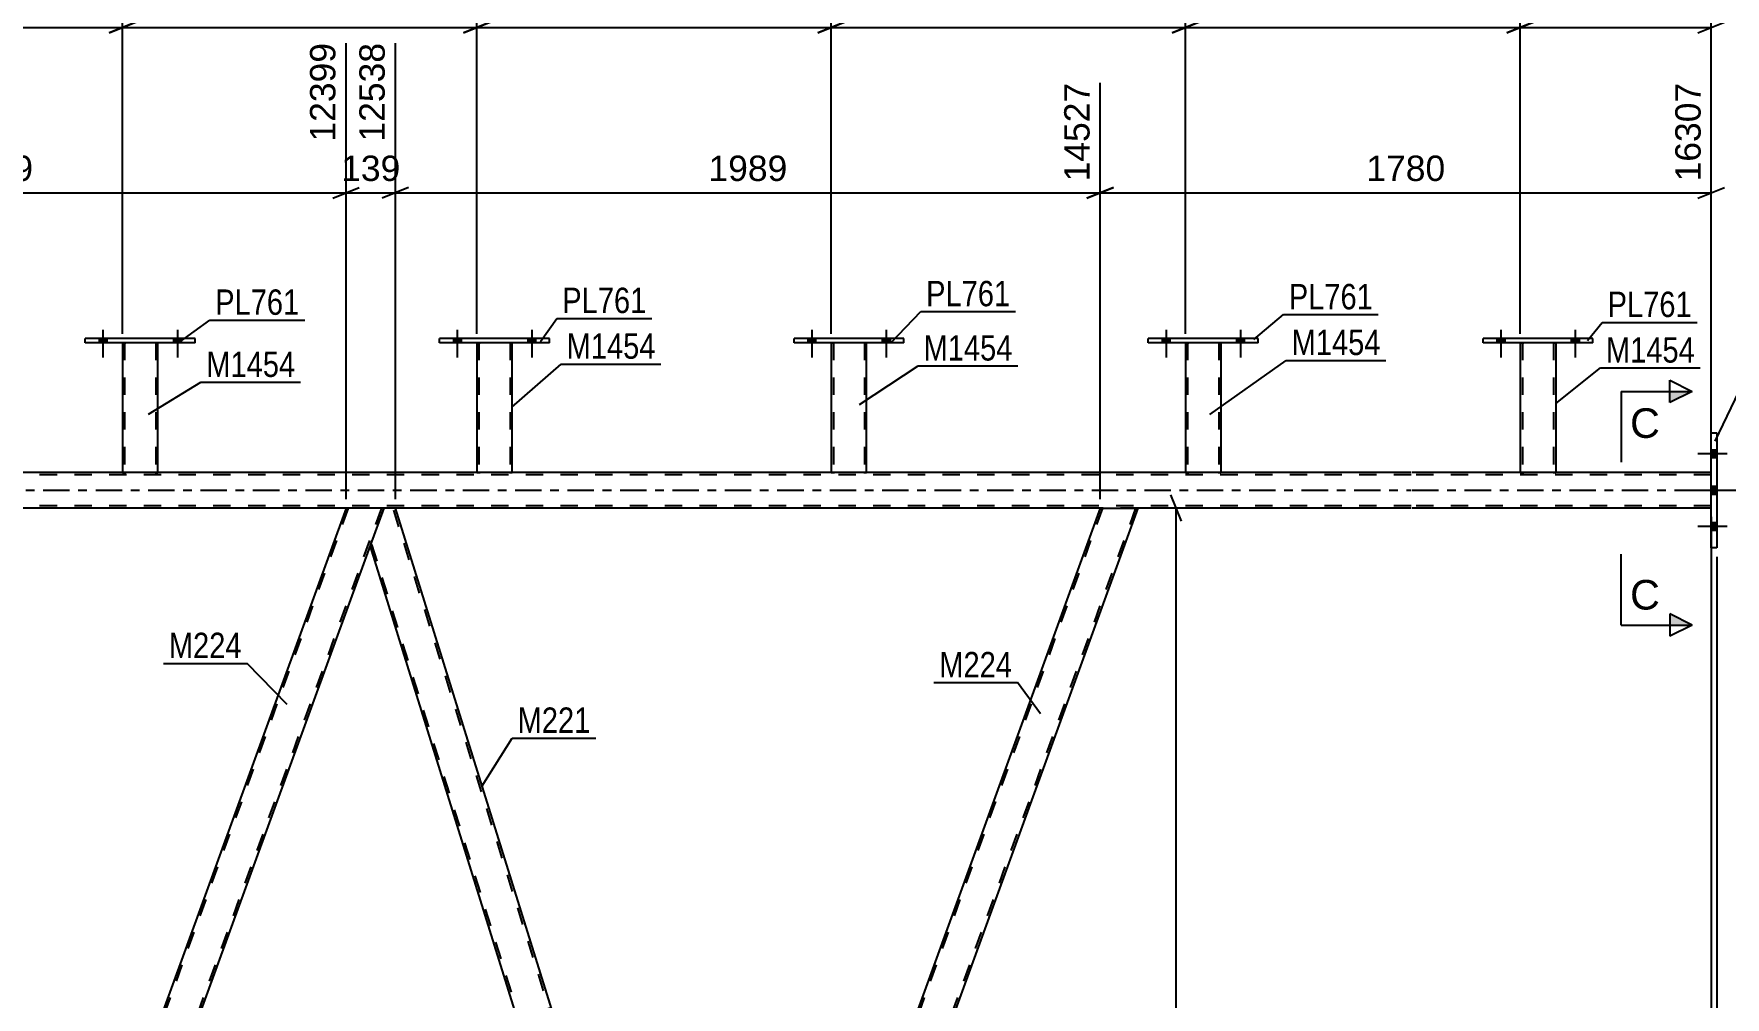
# Model space of a CAD drawing. Header units: millimetres. Extents: x 0 to 841, y 0 to 594.
# Drawn here: x 552.5 to 743.4, y 375.7 to 484.5 of the extents above; entities that cross this region are included whole.
import ezdxf

# ---------------------------------------------------------------- set-up
doc = ezdxf.new("R2010")
doc.units = ezdxf.units.MM
doc.linetypes.add('DXK_LINE_DOT2', pattern=[3.9198, 1.9599, -1.9599])
doc.linetypes.add('DXK_LINE_DOT3', pattern=[5.9187, 2.979, -0.9799, 0.9799, -0.9799])
doc.styles.add('Arial', font='ARIAL.TTF', dxfattribs={"height": 0.2})
doc.styles.add('Arial Narrow', font='ARIALN.TTF', dxfattribs={"height": 0.2})

# ---------------------------------------------------------------- blocks, each defined once
blk = doc.blocks.new('Part-318895945-3793 - 3712')
at = {"color": 2, "linetype": 'Continuous'}
for p, q in [((638.33, 449.56), (638.33, 450.04)), ((650.73, 450.04), (638.33, 450.04)), ((650.73, 449.56), (638.33, 449.56)), ((650.73, 449.56), (650.73, 450.04))]:
    blk.add_line(p, q, dxfattribs=at)
blk = doc.blocks.new('Part-318895945-3718 - 3712')
at = {"color": 7, "linetype": 'DXK_LINE_DOT2'}
for p, q in [((602.52, 449.57), (602.52, 449.57)), ((602.52, 449.57), (602.52, 449.56)), ((602.52, 449.57), (602.52, 449.56)), ((602.56, 449.57), (602.52, 449.57)), ((602.52, 449.57), (602.56, 449.57)), ((602.66, 449.57), (602.56, 449.57)), ((602.56, 449.57), (602.66, 449.57)), ((602.82, 449.57), (602.66, 449.57)), ((602.66, 449.57), (602.82, 449.57)), ((602.76, 449.57), (602.76, 449.57)), ((602.76, 449.57), (602.76, 434.92)), ((602.78, 449.57), (602.76, 449.57)), ((602.76, 449.57), (602.78, 449.57)), ((602.83, 449.57), (602.78, 449.57)), ((602.78, 449.57), (602.83, 449.57)), ((606.22, 449.57), (602.82, 449.57)), ((606.22, 449.57), (602.82, 449.57)), ((606.13, 449.57), (602.83, 449.57)), ((602.83, 449.57), (602.91, 449.57)), ((606.21, 449.57), (602.91, 449.57)), ((606.21, 449.57), (606.13, 449.57)), ((606.26, 449.57), (606.21, 449.57)), ((606.21, 449.57), (606.26, 449.57)), ((606.22, 449.57), (606.38, 449.57)), ((606.38, 449.57), (606.22, 449.57)), ((606.28, 449.57), (606.26, 449.57)), ((606.26, 449.57), (606.28, 449.57)), ((606.28, 449.57), (606.28, 449.57)), ((606.28, 449.57), (606.28, 434.92)), ((606.38, 449.57), (606.48, 449.57)), ((606.48, 449.57), (606.38, 449.57)), ((606.48, 449.57), (606.52, 449.57)), ((606.52, 449.57), (606.48, 449.57)), ((606.52, 449.57), (606.52, 449.57)), ((606.52, 449.57), (606.52, 449.56)), ((606.52, 449.56), (606.52, 449.57)), ((602.52, 434.92), (602.52, 434.92)), ((602.52, 434.92), (602.52, 434.92)), ((602.52, 434.92), (602.52, 434.92)), ((602.52, 434.92), (602.56, 434.92)), ((602.56, 434.92), (602.66, 434.92)), ((602.66, 434.92), (602.82, 434.92)), ((602.78, 434.92), (602.76, 434.92)), ((602.76, 434.92), (602.78, 434.92)), ((602.83, 434.92), (602.78, 434.92)), ((602.78, 434.92), (602.83, 434.92)), ((606.22, 434.92), (602.82, 434.92)), ((606.13, 434.92), (602.83, 434.92)), ((602.83, 434.92), (602.91, 434.92)), ((606.26, 434.92), (602.91, 434.92)), ((606.21, 434.92), (606.13, 434.92)), ((606.26, 434.92), (606.21, 434.92)), ((606.22, 434.92), (606.38, 434.92)), ((606.28, 434.92), (606.26, 434.92)), ((606.26, 434.92), (606.28, 434.92)), ((606.38, 434.92), (606.48, 434.92)), ((606.48, 434.92), (606.52, 434.92)), ((606.52, 434.92), (606.52, 434.92)), ((606.52, 434.92), (606.52, 434.92)), ((606.52, 434.92), (606.52, 434.92)), ((606.52, 434.92), (606.52, 434.92))]:
    blk.add_line(p, q, dxfattribs=at)
at = {"color": 2, "linetype": 'Continuous'}
for p, q in [((602.52, 449.56), (602.52, 434.92)), ((606.52, 434.92), (606.52, 449.56)), ((602.52, 434.92), (602.56, 434.92)), ((602.66, 434.92), (602.56, 434.92)), ((602.82, 434.92), (602.66, 434.92)), ((606.22, 434.92), (602.82, 434.92)), ((606.38, 434.92), (606.22, 434.92)), ((606.48, 434.92), (606.38, 434.92)), ((606.48, 434.92), (606.52, 434.92))]:
    blk.add_line(p, q, dxfattribs=at)
blk = doc.blocks.new('Part-318895945-3916 - 3712')
at = {"color": 7, "linetype": 'DXK_LINE_DOT2'}
for p, q in [((673.15, 430.92), (628.74, 308.92)), ((676.89, 430.92), (632.49, 308.92)), ((673.15, 430.92), (673.17, 430.92))]:
    blk.add_line(p, q, dxfattribs=at)
at = {"color": 2, "linetype": 'Continuous'}
for p, q in [((672.89, 430.92), (630.04, 313.17)), ((677.15, 430.92), (632.75, 308.92)), ((672.89, 430.92), (677.15, 430.92))]:
    blk.add_line(p, q, dxfattribs=at)
blk = doc.blocks.new('Part-318895945-3723 - 3712')
at = {"color": 2, "linetype": 'Continuous'}
for p, q in [((558.32, 449.56), (558.32, 450.04)), ((570.72, 450.04), (558.32, 450.04)), ((570.72, 449.56), (558.32, 449.56)), ((570.72, 449.56), (570.72, 450.04))]:
    blk.add_line(p, q, dxfattribs=at)
blk = doc.blocks.new('Part-318895945-3862 - 3712')
at = {"color": 2, "linetype": 'Continuous'}
for p, q in [((716.11, 449.57), (716.11, 450.05)), ((728.51, 450.05), (716.11, 450.05)), ((728.51, 449.57), (716.11, 449.57)), ((728.51, 449.57), (728.51, 450.05))]:
    blk.add_line(p, q, dxfattribs=at)
blk = doc.blocks.new('Part-318895945-3757 - 3712')
at = {"color": 7, "linetype": 'DXK_LINE_DOT2'}
for p, q in [((642.53, 449.57), (642.53, 449.57)), ((642.53, 449.57), (642.53, 449.56)), ((642.53, 449.57), (642.53, 449.56)), ((642.56, 449.57), (642.53, 449.57)), ((642.53, 449.57), (642.56, 449.57)), ((642.67, 449.57), (642.56, 449.57)), ((642.56, 449.57), (642.67, 449.57)), ((642.82, 449.57), (642.67, 449.57)), ((642.67, 449.57), (642.82, 449.57)), ((642.77, 449.57), (642.77, 449.57)), ((642.77, 449.57), (642.77, 434.92)), ((642.78, 449.57), (642.77, 449.57)), ((642.77, 449.57), (642.78, 449.57)), ((642.84, 449.57), (642.78, 449.57)), ((642.78, 449.57), (642.84, 449.57)), ((646.23, 449.57), (642.82, 449.57)), ((646.23, 449.57), (642.82, 449.57)), ((646.14, 449.57), (642.84, 449.57)), ((642.84, 449.57), (642.91, 449.57)), ((646.22, 449.57), (642.91, 449.57)), ((646.22, 449.57), (646.14, 449.57)), ((646.27, 449.57), (646.22, 449.57)), ((646.22, 449.57), (646.27, 449.57)), ((646.23, 449.57), (646.39, 449.57)), ((646.39, 449.57), (646.23, 449.57)), ((646.29, 449.57), (646.27, 449.57)), ((646.27, 449.57), (646.29, 449.57)), ((646.29, 449.57), (646.29, 449.57)), ((646.29, 449.57), (646.29, 434.92)), ((646.39, 449.57), (646.49, 449.57)), ((646.49, 449.57), (646.39, 449.57)), ((646.49, 449.57), (646.53, 449.57)), ((646.53, 449.57), (646.49, 449.57)), ((646.53, 449.57), (646.53, 449.57)), ((646.53, 449.57), (646.53, 449.56)), ((646.53, 449.56), (646.53, 449.57)), ((642.53, 434.92), (642.53, 434.92)), ((642.53, 434.92), (642.53, 434.92)), ((642.53, 434.92), (642.53, 434.92)), ((642.53, 434.92), (642.56, 434.92)), ((642.56, 434.92), (642.67, 434.92)), ((642.67, 434.92), (642.82, 434.92)), ((642.78, 434.92), (642.77, 434.92)), ((642.77, 434.92), (642.78, 434.92)), ((642.84, 434.92), (642.78, 434.92)), ((642.78, 434.92), (642.82, 434.92)), ((646.23, 434.92), (642.82, 434.92)), ((642.82, 434.92), (642.84, 434.92)), ((646.14, 434.92), (642.84, 434.92)), ((642.84, 434.92), (642.91, 434.92)), ((646.22, 434.92), (642.91, 434.92)), ((646.22, 434.92), (646.14, 434.92)), ((646.27, 434.92), (646.22, 434.92)), ((646.22, 434.92), (646.27, 434.92)), ((646.23, 434.92), (646.39, 434.92)), ((646.29, 434.92), (646.27, 434.92)), ((646.27, 434.92), (646.29, 434.92)), ((646.39, 434.92), (646.49, 434.92)), ((646.49, 434.92), (646.53, 434.92)), ((646.52, 434.92), (646.53, 434.92)), ((646.53, 434.92), (646.53, 434.92)), ((646.53, 434.92), (646.53, 434.92)), ((646.53, 434.92), (646.53, 434.92))]:
    blk.add_line(p, q, dxfattribs=at)
at = {"color": 2, "linetype": 'Continuous'}
for p, q in [((642.53, 449.56), (642.53, 434.92)), ((646.53, 434.92), (646.53, 449.56)), ((642.53, 434.92), (642.56, 434.92)), ((642.67, 434.92), (642.56, 434.92)), ((642.82, 434.92), (642.67, 434.92)), ((646.23, 434.92), (642.82, 434.92)), ((646.39, 434.92), (646.23, 434.92)), ((646.49, 434.92), (646.39, 434.92)), ((646.49, 434.92), (646.52, 434.92))]:
    blk.add_line(p, q, dxfattribs=at)
blk = doc.blocks.new('Part-318895945-3762 - 3712')
at = {"color": 2, "linetype": 'Continuous'}
for p, q in [((598.32, 449.56), (598.32, 450.04)), ((610.72, 450.04), (598.32, 450.04)), ((610.72, 449.56), (598.32, 449.56)), ((610.72, 449.56), (610.72, 450.04))]:
    blk.add_line(p, q, dxfattribs=at)
blk = doc.blocks.new('Part-318895945-3827 - 3712')
at = {"color": 2, "linetype": 'Continuous'}
for p, q in [((720.31, 449.57), (720.31, 434.92)), ((724.31, 449.57), (724.31, 434.92)), ((720.35, 434.92), (720.31, 434.92)), ((720.45, 434.92), (720.35, 434.92)), ((720.61, 434.92), (720.45, 434.92)), ((724.02, 434.92), (720.61, 434.92)), ((724.17, 434.92), (724.02, 434.92)), ((724.28, 434.92), (724.17, 434.92)), ((724.31, 434.92), (724.28, 434.92))]:
    blk.add_line(p, q, dxfattribs=at)
at = {"color": 7, "linetype": 'DXK_LINE_DOT2'}
for p, q in [((720.31, 449.57), (720.31, 449.57)), ((720.31, 449.57), (720.31, 449.57)), ((720.31, 449.57), (720.31, 449.57)), ((720.35, 449.57), (720.31, 449.57)), ((720.31, 449.57), (720.35, 449.57)), ((720.45, 449.57), (720.35, 449.57)), ((720.35, 449.57), (720.45, 449.57)), ((720.61, 449.57), (720.45, 449.57)), ((720.45, 449.57), (720.61, 449.57)), ((720.55, 449.57), (720.55, 449.57)), ((720.55, 449.57), (720.55, 434.92)), ((720.57, 449.57), (720.55, 449.57)), ((720.55, 449.57), (720.57, 449.57)), ((720.62, 449.57), (720.57, 449.57)), ((720.57, 449.57), (720.62, 449.57)), ((724.02, 449.57), (720.61, 449.57)), ((724.02, 449.57), (720.61, 449.57)), ((723.93, 449.57), (720.62, 449.57)), ((720.62, 449.57), (720.7, 449.57)), ((724, 449.57), (720.7, 449.57)), ((724, 449.57), (723.93, 449.57)), ((724.06, 449.57), (724, 449.57)), ((724, 449.57), (724.06, 449.57)), ((724.02, 449.57), (724.17, 449.57)), ((724.17, 449.57), (724.02, 449.57)), ((724.07, 449.57), (724.06, 449.57)), ((724.06, 449.57), (724.07, 449.57)), ((724.07, 449.57), (724.07, 449.57)), ((724.07, 449.57), (724.07, 434.92)), ((724.17, 449.57), (724.28, 449.57)), ((724.28, 449.57), (724.17, 449.57)), ((724.28, 449.57), (724.31, 449.57)), ((724.31, 449.57), (724.28, 449.57)), ((724.31, 449.57), (724.31, 449.57)), ((724.31, 449.57), (724.31, 449.57)), ((724.31, 449.57), (724.31, 449.57)), ((720.31, 434.92), (720.35, 434.92)), ((720.35, 434.92), (720.45, 434.92)), ((720.45, 434.92), (720.61, 434.92)), ((720.57, 434.92), (720.55, 434.92)), ((720.55, 434.92), (720.57, 434.92)), ((720.62, 434.92), (720.57, 434.92)), ((720.57, 434.92), (720.61, 434.92)), ((724.02, 434.92), (720.61, 434.92)), ((720.61, 434.92), (720.62, 434.92)), ((723.93, 434.92), (720.62, 434.92)), ((720.62, 434.92), (720.7, 434.92)), ((724.06, 434.92), (720.7, 434.92)), ((724, 434.92), (723.93, 434.92)), ((724.06, 434.92), (724, 434.92)), ((724.02, 434.92), (724.17, 434.92)), ((724.07, 434.92), (724.06, 434.92)), ((724.06, 434.92), (724.07, 434.92)), ((724.17, 434.92), (724.28, 434.92)), ((724.28, 434.92), (724.31, 434.92))]:
    blk.add_line(p, q, dxfattribs=at)
blk = doc.blocks.new('Bolt-318895945-3866 - 3712')
at = {"linetype": 'Continuous'}
for points in [[(599.88, 449.56), (600.76, 449.56), (600.76, 450.04), (599.88, 450.04)], [(608.28, 449.56), (609.16, 449.56), (609.16, 450.04), (608.28, 450.04)]]:
    blk.add_hatch(color=1, dxfattribs=at).paths.add_polyline_path(points)
at = {"color": 1, "linetype": 'Continuous'}
for p, q in [((600.32, 451.04), (600.32, 447.92)), ((608.72, 451.04), (608.72, 447.92)), ((599.88, 450.04), (599.88, 449.56)), ((600.76, 450.04), (600.76, 449.56)), ((608.28, 450.04), (608.28, 449.56)), ((609.16, 450.04), (609.16, 449.56))]:
    blk.add_line(p, q, dxfattribs=at)
blk = doc.blocks.new('Bolt-318895945-3840 - 3712')
at = {"linetype": 'Continuous'}
for points in [[(742.51, 436.58), (742.51, 437.46), (741.87, 437.46), (741.87, 436.58)], [(742.51, 436.58), (742.51, 437.46), (741.87, 437.46), (741.87, 436.58)], [(742.51, 436.58), (742.51, 437.46), (741.87, 437.46), (741.87, 436.58)], [(742.51, 432.46), (742.51, 433.34), (741.87, 433.34), (741.87, 432.46)], [(742.51, 432.46), (742.51, 433.34), (741.87, 433.34), (741.87, 432.46)], [(742.51, 428.38), (742.51, 429.26), (741.87, 429.26), (741.87, 428.38)], [(742.51, 428.38), (742.51, 429.26), (741.87, 429.26), (741.87, 428.38)], [(742.51, 428.38), (742.51, 429.26), (741.87, 429.26), (741.87, 428.38)]]:
    blk.add_hatch(color=1, dxfattribs=at).paths.add_polyline_path(points)
at = {"color": 1, "linetype": 'Continuous'}
for p, q in [((742.51, 437.46), (741.87, 437.46)), ((742.51, 437.46), (741.87, 437.46)), ((742.51, 437.46), (741.87, 437.46)), ((743.67, 437.02), (740.35, 437.02)), ((743.67, 437.02), (740.35, 437.02)), ((743.67, 437.02), (740.35, 437.02)), ((742.51, 436.58), (741.87, 436.58)), ((742.51, 436.58), (741.87, 436.58)), ((742.51, 436.58), (741.87, 436.58)), ((743.67, 432.9), (740.35, 432.9)), ((743.67, 432.9), (740.35, 432.9)), ((742.51, 433.34), (741.87, 433.34)), ((742.51, 433.34), (741.87, 433.34)), ((742.51, 432.46), (741.87, 432.46)), ((742.51, 432.46), (741.87, 432.46)), ((743.67, 428.82), (740.35, 428.82)), ((743.67, 428.82), (740.35, 428.82)), ((743.67, 428.82), (740.35, 428.82)), ((742.51, 429.26), (741.87, 429.26)), ((742.51, 429.26), (741.87, 429.26)), ((742.51, 429.26), (741.87, 429.26)), ((742.51, 428.38), (741.87, 428.38)), ((742.51, 428.38), (741.87, 428.38)), ((742.51, 428.38), (741.87, 428.38))]:
    blk.add_line(p, q, dxfattribs=at)
blk = doc.blocks.new('Bolt-318895945-3842 - 3712')
at = {"linetype": 'Continuous'}
for points in [[(717.67, 449.57), (718.55, 449.57), (718.55, 450.05), (717.67, 450.05)], [(726.07, 449.57), (726.95, 449.57), (726.95, 450.05), (726.07, 450.05)]]:
    blk.add_hatch(color=1, dxfattribs=at).paths.add_polyline_path(points)
at = {"color": 1, "linetype": 'Continuous'}
for p, q in [((718.11, 451.05), (718.11, 447.93)), ((726.51, 451.05), (726.51, 447.93)), ((717.67, 450.05), (717.67, 449.57)), ((718.55, 450.05), (718.55, 449.57)), ((726.07, 450.05), (726.07, 449.57)), ((726.95, 450.05), (726.95, 449.57))]:
    blk.add_line(p, q, dxfattribs=at)
blk = doc.blocks.new('Bolt-318895945-3843 - 3712')
at = {"linetype": 'Continuous'}
for points in [[(639.89, 449.56), (640.77, 449.56), (640.77, 450.04), (639.89, 450.04)], [(648.29, 449.56), (649.17, 449.56), (649.17, 450.04), (648.29, 450.04)]]:
    blk.add_hatch(color=1, dxfattribs=at).paths.add_polyline_path(points)
at = {"color": 1, "linetype": 'Continuous'}
for p, q in [((640.33, 451.04), (640.33, 447.92)), ((648.73, 451.04), (648.73, 447.92)), ((639.89, 450.04), (639.89, 449.56)), ((640.77, 450.04), (640.77, 449.56)), ((648.29, 450.04), (648.29, 449.56)), ((649.17, 450.04), (649.17, 449.56))]:
    blk.add_line(p, q, dxfattribs=at)
blk = doc.blocks.new('Part-318895945-3857 - 3712')
at = {"color": 2, "linetype": 'Continuous'}
for p, q in [((682.52, 449.57), (682.52, 434.92)), ((686.52, 449.57), (686.52, 434.92)), ((682.56, 434.92), (682.52, 434.92)), ((682.66, 434.92), (682.56, 434.92)), ((682.82, 434.92), (682.66, 434.92)), ((686.22, 434.92), (682.82, 434.92)), ((686.38, 434.92), (686.22, 434.92)), ((686.48, 434.92), (686.38, 434.92)), ((686.52, 434.92), (686.48, 434.92))]:
    blk.add_line(p, q, dxfattribs=at)
at = {"color": 7, "linetype": 'DXK_LINE_DOT2'}
for p, q in [((682.52, 449.57), (682.52, 449.57)), ((682.52, 449.57), (682.52, 449.57)), ((682.52, 449.57), (682.52, 449.57)), ((682.56, 449.57), (682.52, 449.57)), ((682.52, 449.57), (682.56, 449.57)), ((682.66, 449.57), (682.56, 449.57)), ((682.56, 449.57), (682.66, 449.57)), ((682.82, 449.57), (682.66, 449.57)), ((682.66, 449.57), (682.82, 449.57)), ((682.76, 449.57), (682.76, 449.57)), ((682.76, 449.57), (682.76, 434.92)), ((682.78, 449.57), (682.76, 449.57)), ((682.76, 449.57), (682.78, 449.57)), ((682.83, 449.57), (682.78, 449.57)), ((682.78, 449.57), (682.83, 449.57)), ((686.22, 449.57), (682.82, 449.57)), ((686.22, 449.57), (682.82, 449.57)), ((686.13, 449.57), (682.83, 449.57)), ((682.83, 449.57), (682.91, 449.57)), ((686.21, 449.57), (682.91, 449.57)), ((686.21, 449.57), (686.13, 449.57)), ((686.26, 449.57), (686.21, 449.57)), ((686.21, 449.57), (686.26, 449.57)), ((686.22, 449.57), (686.38, 449.57)), ((686.38, 449.57), (686.22, 449.57)), ((686.28, 449.57), (686.26, 449.57)), ((686.26, 449.57), (686.28, 449.57)), ((686.28, 449.57), (686.28, 449.57)), ((686.28, 449.57), (686.28, 434.92)), ((686.38, 449.57), (686.48, 449.57)), ((686.48, 449.57), (686.38, 449.57)), ((686.48, 449.57), (686.52, 449.57)), ((686.52, 449.57), (686.48, 449.57)), ((686.52, 449.57), (686.52, 449.57)), ((686.52, 449.57), (686.52, 449.57)), ((686.52, 449.57), (686.52, 449.57)), ((682.52, 434.92), (682.56, 434.92)), ((682.56, 434.92), (682.66, 434.92)), ((682.66, 434.92), (682.82, 434.92)), ((682.78, 434.92), (682.76, 434.92)), ((682.76, 434.92), (682.78, 434.92)), ((682.83, 434.92), (682.78, 434.92)), ((682.78, 434.92), (682.82, 434.92)), ((686.22, 434.92), (682.82, 434.92)), ((682.82, 434.92), (682.83, 434.92)), ((686.13, 434.92), (682.83, 434.92)), ((682.83, 434.92), (682.91, 434.92)), ((686.26, 434.92), (682.91, 434.92)), ((686.21, 434.92), (686.13, 434.92)), ((686.26, 434.92), (686.21, 434.92)), ((686.22, 434.92), (686.38, 434.92)), ((686.28, 434.92), (686.26, 434.92)), ((686.26, 434.92), (686.28, 434.92)), ((686.38, 434.92), (686.48, 434.92)), ((686.48, 434.92), (686.52, 434.92))]:
    blk.add_line(p, q, dxfattribs=at)
blk = doc.blocks.new('Bolt-318895945-3863 - 3712')
at = {"linetype": 'Continuous'}
for points in [[(639.89, 449.56), (640.77, 449.56), (640.77, 450.04), (639.89, 450.04)], [(648.29, 449.56), (649.17, 449.56), (649.17, 450.04), (648.29, 450.04)]]:
    blk.add_hatch(color=1, dxfattribs=at).paths.add_polyline_path(points)
at = {"color": 1, "linetype": 'Continuous'}
for p, q in [((640.33, 451.04), (640.33, 447.92)), ((648.73, 451.04), (648.73, 447.92)), ((639.89, 450.04), (639.89, 449.56)), ((640.77, 450.04), (640.77, 449.56)), ((648.29, 450.04), (648.29, 449.56)), ((649.17, 450.04), (649.17, 449.56))]:
    blk.add_line(p, q, dxfattribs=at)
blk = doc.blocks.new('Bolt-318895945-3867 - 3712')
at = {"linetype": 'Continuous'}
for points in [[(559.88, 449.56), (560.76, 449.56), (560.76, 450.04), (559.88, 450.04)], [(568.28, 449.56), (569.16, 449.56), (569.16, 450.04), (568.28, 450.04)]]:
    blk.add_hatch(color=1, dxfattribs=at).paths.add_polyline_path(points)
at = {"color": 1, "linetype": 'Continuous'}
for p, q in [((560.32, 451.04), (560.32, 447.92)), ((568.72, 451.04), (568.72, 447.92)), ((559.88, 450.04), (559.88, 449.56)), ((560.76, 450.04), (560.76, 449.56)), ((568.28, 450.04), (568.28, 449.56)), ((569.16, 450.04), (569.16, 449.56))]:
    blk.add_line(p, q, dxfattribs=at)
blk = doc.blocks.new('Bolt-318895945-3868 - 3712')
at = {"linetype": 'Continuous'}
for points in [[(559.88, 449.56), (560.76, 449.56), (560.76, 450.04), (559.88, 450.04)], [(568.28, 449.56), (569.16, 449.56), (569.16, 450.04), (568.28, 450.04)]]:
    blk.add_hatch(color=1, dxfattribs=at).paths.add_polyline_path(points)
at = {"color": 1, "linetype": 'Continuous'}
for p, q in [((560.32, 451.04), (560.32, 447.92)), ((568.72, 451.04), (568.72, 447.92)), ((559.88, 450.04), (559.88, 449.56)), ((560.76, 450.04), (560.76, 449.56)), ((568.28, 450.04), (568.28, 449.56)), ((569.16, 450.04), (569.16, 449.56))]:
    blk.add_line(p, q, dxfattribs=at)
blk = doc.blocks.new('Part-318895945-3885 - 3712')
at = {"color": 2, "linetype": 'Continuous'}
for p, q in [((678.32, 449.57), (678.32, 450.05)), ((690.72, 450.05), (678.32, 450.05)), ((690.72, 449.57), (678.32, 449.57)), ((690.72, 449.57), (690.72, 450.05))]:
    blk.add_line(p, q, dxfattribs=at)
blk = doc.blocks.new('Bolt-318895945-3886 - 3712')
at = {"linetype": 'Continuous'}
for points in [[(599.88, 449.56), (600.76, 449.56), (600.76, 450.04), (599.88, 450.04)], [(608.28, 449.56), (609.16, 449.56), (609.16, 450.04), (608.28, 450.04)]]:
    blk.add_hatch(color=1, dxfattribs=at).paths.add_polyline_path(points)
at = {"color": 1, "linetype": 'Continuous'}
for p, q in [((600.32, 451.04), (600.32, 447.92)), ((608.72, 451.04), (608.72, 447.92)), ((599.88, 450.04), (599.88, 449.56)), ((600.76, 450.04), (600.76, 449.56)), ((608.28, 450.04), (608.28, 449.56)), ((609.16, 450.04), (609.16, 449.56))]:
    blk.add_line(p, q, dxfattribs=at)
blk = doc.blocks.new('Part-318895945-3891 - 3712')
at = {"color": 7, "linetype": 'DXK_LINE_DOT2'}
for p, q in [((708.01, 434.68), (109.68, 434.68)), ((566.52, 434.92), (562.52, 434.92)), ((606.52, 434.92), (602.52, 434.92)), ((646.53, 434.92), (642.53, 434.92)), ((686.52, 434.92), (682.52, 434.92)), ((741.87, 434.68), (708.11, 434.68)), ((724.31, 434.92), (720.31, 434.92)), ((741.87, 430.92), (741.87, 434.92)), ((708.01, 431.16), (109.68, 431.16)), ((593.33, 430.92), (587.76, 430.92)), ((677.15, 430.92), (672.89, 430.92)), ((741.87, 431.16), (708.11, 431.16))]:
    blk.add_line(p, q, dxfattribs=at)
at = {"color": 2, "linetype": 'Continuous'}
for p, q in [((562.52, 434.92), (526.53, 434.92)), ((602.52, 434.92), (566.52, 434.92)), ((642.53, 434.92), (606.52, 434.92)), ((682.52, 434.92), (646.53, 434.92)), ((708.01, 434.92), (686.52, 434.92)), ((720.31, 434.92), (708.11, 434.92)), ((741.87, 434.92), (724.31, 434.92)), ((587.76, 430.92), (508.2, 430.92)), ((672.89, 430.92), (593.33, 430.92)), ((708.01, 430.92), (677.15, 430.92)), ((741.87, 430.92), (708.11, 430.92))]:
    blk.add_line(p, q, dxfattribs=at)
at = {"color": 7, "linetype": 'DXK_LINE_DOT3'}
for p, q in [((109.68, 432.92), (708.01, 432.92)), ((708.11, 432.92), (751.87, 432.92))]:
    blk.add_line(p, q, dxfattribs=at)
blk = doc.blocks.new('Bolt-318895945-3901 - 3712')
at = {"linetype": 'Continuous'}
for points in [[(679.88, 449.57), (680.76, 449.57), (680.76, 450.05), (679.88, 450.05)], [(688.28, 449.57), (689.16, 449.57), (689.16, 450.05), (688.28, 450.05)]]:
    blk.add_hatch(color=1, dxfattribs=at).paths.add_polyline_path(points)
at = {"color": 1, "linetype": 'Continuous'}
for p, q in [((680.32, 451.05), (680.32, 447.93)), ((688.72, 451.05), (688.72, 447.93)), ((679.88, 450.05), (679.88, 449.57)), ((680.76, 450.05), (680.76, 449.57)), ((688.28, 450.05), (688.28, 449.57)), ((689.16, 450.05), (689.16, 449.57))]:
    blk.add_line(p, q, dxfattribs=at)
blk = doc.blocks.new('Part-318895945-3988 - 3712')
at = {"color": 2, "linetype": 'Continuous'}
for p, q in [((592.02, 430.92), (590.47, 426.67)), ((593.33, 430.92), (592.02, 430.92)), ((630.04, 313.17), (593.33, 430.92)), ((627.17, 308.92), (590.47, 426.67))]:
    blk.add_line(p, q, dxfattribs=at)
at = {"color": 7, "linetype": 'DXK_LINE_DOT2'}
for p, q in [((629.9, 312.8), (593.08, 430.92)), ((627.42, 308.92), (590.6, 427.05))]:
    blk.add_line(p, q, dxfattribs=at)
blk = doc.blocks.new('Part-318895945-3996 - 3712')
at = {"color": 7, "linetype": 'DXK_LINE_DOT2'}
for p, q in [((588.01, 430.92), (543.61, 308.92)), ((591.76, 430.92), (547.36, 308.92)), ((588.01, 430.92), (588.03, 430.92)), ((592.02, 430.92), (590.47, 426.67))]:
    blk.add_line(p, q, dxfattribs=at)
at = {"color": 2, "linetype": 'Continuous'}
for p, q in [((587.76, 430.92), (545.39, 314.53)), ((592.02, 430.92), (587.76, 430.92)), ((590.47, 426.67), (549.65, 314.53))]:
    blk.add_line(p, q, dxfattribs=at)
blk = doc.blocks.new('Part-318895945-4032 - 3712')
at = {"color": 2, "linetype": 'Continuous'}
for p, q in [((741.87, 426.42), (741.87, 439.42)), ((741.87, 439.42), (742.51, 439.42)), ((742.51, 439.42), (742.51, 426.42)), ((742.51, 426.42), (741.87, 426.42))]:
    blk.add_line(p, q, dxfattribs=at)
blk = doc.blocks.new('Part-318895945-4062 - 3712')
at = {"color": 7, "linetype": 'DXK_LINE_DOT2'}
for p, q in [((562.52, 449.57), (562.52, 449.57)), ((562.52, 449.57), (562.52, 449.56)), ((562.52, 449.57), (562.52, 449.56)), ((562.56, 449.57), (562.52, 449.57)), ((562.52, 449.57), (562.56, 449.57)), ((562.66, 449.57), (562.56, 449.57)), ((562.56, 449.57), (562.66, 449.57)), ((562.82, 449.57), (562.66, 449.57)), ((562.66, 449.57), (562.82, 449.57)), ((562.76, 449.57), (562.76, 449.57)), ((562.76, 449.57), (562.76, 434.92)), ((562.78, 449.57), (562.76, 449.57)), ((562.76, 449.57), (562.78, 449.57)), ((562.83, 449.57), (562.78, 449.57)), ((562.78, 449.57), (562.83, 449.57)), ((566.23, 449.57), (562.82, 449.57)), ((566.23, 449.57), (562.82, 449.57)), ((566.13, 449.57), (562.83, 449.57)), ((562.83, 449.57), (562.91, 449.57)), ((566.21, 449.57), (562.91, 449.57)), ((566.21, 449.57), (566.13, 449.57)), ((566.26, 449.57), (566.21, 449.57)), ((566.21, 449.57), (566.26, 449.57)), ((566.23, 449.57), (566.38, 449.57)), ((566.38, 449.57), (566.23, 449.57)), ((566.28, 449.57), (566.26, 449.57)), ((566.26, 449.57), (566.28, 449.57)), ((566.28, 449.57), (566.28, 449.57)), ((566.28, 449.57), (566.28, 434.92)), ((566.38, 449.57), (566.48, 449.57)), ((566.48, 449.57), (566.38, 449.57)), ((566.48, 449.57), (566.52, 449.57)), ((566.52, 449.57), (566.48, 449.57)), ((566.52, 449.57), (566.52, 449.57)), ((566.52, 449.57), (566.52, 449.56)), ((566.52, 449.56), (566.52, 449.57)), ((562.52, 434.92), (562.52, 434.92)), ((562.52, 434.92), (562.52, 434.92)), ((562.52, 434.92), (562.53, 434.92)), ((562.52, 434.92), (562.56, 434.92)), ((562.56, 434.92), (562.66, 434.92)), ((562.66, 434.92), (562.82, 434.92)), ((562.78, 434.92), (562.76, 434.92)), ((562.76, 434.92), (562.78, 434.92)), ((562.83, 434.92), (562.78, 434.92)), ((562.78, 434.92), (562.82, 434.92)), ((566.23, 434.92), (562.82, 434.92)), ((562.82, 434.92), (562.83, 434.92)), ((566.13, 434.92), (562.83, 434.92)), ((562.83, 434.92), (562.91, 434.92)), ((566.26, 434.92), (562.91, 434.92)), ((566.21, 434.92), (566.13, 434.92)), ((566.26, 434.92), (566.21, 434.92)), ((566.23, 434.92), (566.38, 434.92)), ((566.28, 434.92), (566.26, 434.92)), ((566.26, 434.92), (566.28, 434.92)), ((566.38, 434.92), (566.48, 434.92)), ((566.48, 434.92), (566.52, 434.92)), ((566.52, 434.92), (566.52, 434.92)), ((566.52, 434.92), (566.52, 434.92)), ((566.52, 434.92), (566.52, 434.92)), ((566.52, 434.92), (566.52, 434.92))]:
    blk.add_line(p, q, dxfattribs=at)
at = {"color": 2, "linetype": 'Continuous'}
for p, q in [((562.52, 449.56), (562.52, 434.92)), ((566.52, 434.92), (566.52, 449.56)), ((562.53, 434.92), (562.56, 434.92)), ((562.66, 434.92), (562.56, 434.92)), ((562.82, 434.92), (562.66, 434.92)), ((566.23, 434.92), (562.82, 434.92)), ((566.38, 434.92), (566.23, 434.92)), ((566.48, 434.92), (566.38, 434.92)), ((566.48, 434.92), (566.52, 434.92))]:
    blk.add_line(p, q, dxfattribs=at)
blk = doc.blocks.new('Bolt-318895945-4073 - 3712')
at = {"linetype": 'Continuous'}
for points in [[(717.67, 449.57), (718.55, 449.57), (718.55, 450.05), (717.67, 450.05)], [(726.07, 449.57), (726.95, 449.57), (726.95, 450.05), (726.07, 450.05)]]:
    blk.add_hatch(color=1, dxfattribs=at).paths.add_polyline_path(points)
at = {"color": 1, "linetype": 'Continuous'}
for p, q in [((718.11, 451.05), (718.11, 447.93)), ((726.51, 451.05), (726.51, 447.93)), ((717.67, 450.05), (717.67, 449.57)), ((718.55, 450.05), (718.55, 449.57)), ((726.07, 450.05), (726.07, 449.57)), ((726.95, 450.05), (726.95, 449.57))]:
    blk.add_line(p, q, dxfattribs=at)
blk = doc.blocks.new('Bolt-318895945-4119 - 3712')
at = {"linetype": 'Continuous'}
for points in [[(679.88, 449.57), (680.76, 449.57), (680.76, 450.05), (679.88, 450.05)], [(688.28, 449.57), (689.16, 449.57), (689.16, 450.05), (688.28, 450.05)]]:
    blk.add_hatch(color=1, dxfattribs=at).paths.add_polyline_path(points)
at = {"color": 1, "linetype": 'Continuous'}
for p, q in [((680.32, 451.05), (680.32, 447.93)), ((688.72, 451.05), (688.72, 447.93)), ((679.88, 450.05), (679.88, 449.57)), ((680.76, 450.05), (680.76, 449.57)), ((688.28, 450.05), (688.28, 449.57)), ((689.16, 450.05), (689.16, 449.57))]:
    blk.add_line(p, q, dxfattribs=at)
blk = doc.blocks.new('StraightDimension-318895945-4522 - 3712')
at = {"color": 7, "linetype": 'Continuous'}
for p, q in [((562.52, 450.57), (562.52, 497.59)), ((602.52, 450.57), (602.52, 497.59)), ((564.02, 485.77), (561.02, 484.57)), ((562.52, 485.17), (602.52, 485.17)), ((601.02, 484.57), (604.02, 485.77))]:
    blk.add_line(p, q, dxfattribs=at)
at = {"color": 0, "linetype": 'Continuous'}
blk.add_wipeout([(601.92, 498.19), (597.72, 498.19), (597.72, 485.87), (601.92, 485.87)], dxfattribs=at)
at = {"color": 0}
blk.add_wipeout([(587.57, 485.92), (587.57, 490.12), (577.47, 490.12), (577.47, 485.92)], dxfattribs=at)
at = {"color": 3, "linetype": 'Continuous', "style": 'Arial'}
blk.add_text('12768', height=2.865, rotation=90.0002, dxfattribs=at).set_placement((601.32, 486.47))
at = {"color": 3, "style": 'Arial'}
blk.add_text('1000', height=2.865, dxfattribs=at).set_placement((578.07, 486.52))
blk = doc.blocks.new('StraightDimension-318895945-4657 - 3712')
at = {"color": 7, "linetype": 'Continuous'}
for p, q in [((587.76, 431.92), (587.76, 483.41)), ((593.33, 431.92), (593.33, 483.41)), ((586.26, 465.89), (589.26, 467.09)), ((587.76, 466.49), (593.33, 466.49)), ((594.83, 467.09), (591.83, 465.89))]:
    blk.add_line(p, q, dxfattribs=at)
at = {"color": 0}
blk.add_wipeout([(594.48, 467.24), (594.48, 471.44), (586.61, 471.44), (586.61, 467.24)], dxfattribs=at)
at = {"color": 0, "linetype": 'Continuous'}
blk.add_wipeout([(592.73, 484.01), (588.53, 484.01), (588.53, 471.69), (592.73, 471.69)], dxfattribs=at)
at = {"color": 3, "linetype": 'Continuous', "style": 'Arial'}
blk.add_text('12538', height=2.865, rotation=90.0002, dxfattribs=at).set_placement((592.13, 472.29))
at = {"color": 3, "style": 'Arial'}
blk.add_text('139', height=2.865, dxfattribs=at).set_placement((587.21, 467.84))
blk = doc.blocks.new('StraightDimension-318895945-4561 - 3712')
at = {"color": 7, "linetype": 'Continuous'}
blk.add_line((742.51, 425.42), (742.51, 266.94), dxfattribs=at)
blk = doc.blocks.new('StraightDimension-318895945-4554 - 3712')
at = {"color": 7, "linetype": 'Continuous'}
for p, q in [((720.31, 450.57), (720.31, 497.59)), ((741.87, 435.92), (741.87, 497.59)), ((721.81, 485.77), (718.81, 484.57)), ((720.31, 485.17), (741.87, 485.17)), ((740.37, 484.57), (743.37, 485.77))]:
    blk.add_line(p, q, dxfattribs=at)
at = {"color": 0, "linetype": 'Continuous'}
blk.add_wipeout([(741.27, 498.19), (737.07, 498.19), (737.07, 485.87), (741.27, 485.87)], dxfattribs=at)
at = {"color": 0}
blk.add_wipeout([(735.03, 485.92), (735.03, 490.12), (727.16, 490.12), (727.16, 485.92)], dxfattribs=at)
at = {"color": 3, "linetype": 'Continuous', "style": 'Arial'}
blk.add_text('16307', height=2.865, rotation=90.0002, dxfattribs=at).set_placement((740.67, 486.47))
at = {"color": 3, "style": 'Arial'}
blk.add_text('539', height=2.865, dxfattribs=at).set_placement((727.76, 486.52))
blk = doc.blocks.new('StraightDimension-318895945-4634 - 3712')
at = {"color": 7, "linetype": 'Continuous'}
for p, q in [((672.89, 431.92), (672.89, 478.91)), ((741.87, 435.92), (741.87, 478.91)), ((674.39, 467.09), (671.39, 465.89)), ((672.89, 466.49), (741.87, 466.49)), ((740.37, 465.89), (743.37, 467.09))]:
    blk.add_line(p, q, dxfattribs=at)
at = {"color": 0, "linetype": 'Continuous'}
blk.add_wipeout([(741.27, 479.51), (737.07, 479.51), (737.07, 467.19), (741.27, 467.19)], dxfattribs=at)
at = {"color": 0}
blk.add_wipeout([(712.43, 467.24), (712.43, 471.44), (702.33, 471.44), (702.33, 467.24)], dxfattribs=at)
at = {"color": 3, "linetype": 'Continuous', "style": 'Arial'}
blk.add_text('16307', height=2.865, rotation=90.0002, dxfattribs=at).set_placement((740.67, 467.79))
at = {"color": 3, "style": 'Arial'}
blk.add_text('1780', height=2.865, dxfattribs=at).set_placement((702.93, 467.84))
blk = doc.blocks.new('StraightDimension-318895945-4881 - 3712')
at = {"color": 7, "linetype": 'Continuous'}
blk.add_line((741.87, 429.92), (741.87, 361.86), dxfattribs=at)
blk = doc.blocks.new('StraightDimension-318895945-4514 - 3712')
at = {"color": 7, "linetype": 'Continuous'}
for p, q in [((522.53, 450.57), (522.53, 497.59)), ((562.52, 450.57), (562.52, 497.59)), ((524.03, 485.77), (521.03, 484.57)), ((522.53, 485.17), (562.52, 485.17)), ((561.02, 484.57), (564.02, 485.77))]:
    blk.add_line(p, q, dxfattribs=at)
at = {"color": 0, "linetype": 'Continuous'}
blk.add_wipeout([(561.92, 498.19), (557.72, 498.19), (557.72, 485.87), (561.92, 485.87)], dxfattribs=at)
at = {"color": 0}
blk.add_wipeout([(547.57, 485.92), (547.57, 490.12), (537.48, 490.12), (537.48, 485.92)], dxfattribs=at)
at = {"color": 3, "linetype": 'Continuous', "style": 'Arial'}
blk.add_text('11768', height=2.865, rotation=90.0002, dxfattribs=at).set_placement((561.32, 486.47))
at = {"color": 3, "style": 'Arial'}
blk.add_text('1000', height=2.865, dxfattribs=at).set_placement((538.08, 486.52))
blk = doc.blocks.new('StraightDimension-318895945-4530 - 3712')
at = {"color": 7, "linetype": 'Continuous'}
for p, q in [((602.52, 450.57), (602.52, 497.59)), ((642.53, 450.57), (642.53, 497.59)), ((604.02, 485.77), (601.02, 484.57)), ((602.52, 485.17), (642.53, 485.17)), ((641.03, 484.57), (644.03, 485.77))]:
    blk.add_line(p, q, dxfattribs=at)
at = {"color": 0, "linetype": 'Continuous'}
blk.add_wipeout([(641.93, 498.19), (637.73, 498.19), (637.73, 485.87), (641.93, 485.87)], dxfattribs=at)
at = {"color": 0}
blk.add_wipeout([(627.57, 485.92), (627.57, 490.12), (617.48, 490.12), (617.48, 485.92)], dxfattribs=at)
at = {"color": 3, "linetype": 'Continuous', "style": 'Arial'}
blk.add_text('13768', height=2.865, rotation=90.0002, dxfattribs=at).set_placement((641.33, 486.47))
at = {"color": 3, "style": 'Arial'}
blk.add_text('1000', height=2.865, dxfattribs=at).set_placement((618.08, 486.52))
blk = doc.blocks.new('StraightDimension-318895945-4671 - 3712')
at = {"color": 7, "linetype": 'Continuous'}
for p, q in [((508.2, 431.92), (508.2, 483.41)), ((587.76, 431.92), (587.76, 483.41)), ((509.7, 467.09), (506.7, 465.89)), ((508.2, 466.49), (587.76, 466.49)), ((586.26, 465.89), (589.26, 467.09))]:
    blk.add_line(p, q, dxfattribs=at)
at = {"color": 0, "linetype": 'Continuous'}
blk.add_wipeout([(587.16, 484.01), (582.96, 484.01), (582.96, 471.69), (587.16, 471.69)], dxfattribs=at)
at = {"color": 0}
blk.add_wipeout([(553.03, 467.24), (553.03, 471.44), (542.93, 471.44), (542.93, 467.24)], dxfattribs=at)
at = {"color": 3, "linetype": 'Continuous', "style": 'Arial'}
blk.add_text('12399', height=2.865, rotation=90.0002, dxfattribs=at).set_placement((586.56, 472.29))
at = {"color": 3, "style": 'Arial'}
blk.add_text('1989', height=2.865, dxfattribs=at).set_placement((543.53, 467.84))
blk = doc.blocks.new('StraightDimension-318895945-4538 - 3712')
at = {"color": 7, "linetype": 'Continuous'}
for p, q in [((642.53, 450.57), (642.53, 497.59)), ((682.52, 450.57), (682.52, 497.59)), ((644.03, 485.77), (641.03, 484.57)), ((642.53, 485.17), (682.52, 485.17)), ((681.02, 484.57), (684.02, 485.77))]:
    blk.add_line(p, q, dxfattribs=at)
at = {"color": 0, "linetype": 'Continuous'}
blk.add_wipeout([(681.92, 498.19), (677.72, 498.19), (677.72, 485.87), (681.92, 485.87)], dxfattribs=at)
at = {"color": 0}
blk.add_wipeout([(667.57, 485.92), (667.57, 490.12), (657.48, 490.12), (657.48, 485.92)], dxfattribs=at)
at = {"color": 3, "linetype": 'Continuous', "style": 'Arial'}
blk.add_text('14768', height=2.865, rotation=90.0002, dxfattribs=at).set_placement((681.32, 486.47))
at = {"color": 3, "style": 'Arial'}
blk.add_text('1000', height=2.865, dxfattribs=at).set_placement((658.08, 486.52))
blk = doc.blocks.new('StraightDimension-318895945-4546 - 3712')
at = {"color": 7, "linetype": 'Continuous'}
for p, q in [((682.52, 450.57), (682.52, 497.59)), ((720.31, 450.57), (720.31, 497.59)), ((684.02, 485.77), (681.02, 484.57)), ((682.52, 485.17), (720.31, 485.17)), ((718.81, 484.57), (721.81, 485.77))]:
    blk.add_line(p, q, dxfattribs=at)
at = {"color": 0, "linetype": 'Continuous'}
blk.add_wipeout([(719.71, 498.19), (715.51, 498.19), (715.51, 485.87), (719.71, 485.87)], dxfattribs=at)
at = {"color": 0}
blk.add_wipeout([(706.47, 485.92), (706.47, 490.12), (696.37, 490.12), (696.37, 485.92)], dxfattribs=at)
at = {"color": 3, "linetype": 'Continuous', "style": 'Arial'}
blk.add_text('15768', height=2.865, rotation=90.0002, dxfattribs=at).set_placement((719.11, 486.47))
at = {"color": 3, "style": 'Arial'}
blk.add_text('1000', height=2.865, dxfattribs=at).set_placement((696.97, 486.52))
blk = doc.blocks.new('StraightDimension-318895945-4643 - 3712')
at = {"color": 7, "linetype": 'Continuous'}
for p, q in [((593.33, 431.92), (593.33, 483.41)), ((672.89, 431.92), (672.89, 478.91)), ((594.83, 467.09), (591.83, 465.89)), ((593.33, 466.49), (672.89, 466.49)), ((671.39, 465.89), (674.39, 467.09))]:
    blk.add_line(p, q, dxfattribs=at)
at = {"color": 0, "linetype": 'Continuous'}
blk.add_wipeout([(672.29, 479.51), (668.09, 479.51), (668.09, 467.19), (672.29, 467.19)], dxfattribs=at)
at = {"color": 0}
blk.add_wipeout([(638.16, 467.24), (638.16, 471.44), (628.07, 471.44), (628.07, 467.24)], dxfattribs=at)
at = {"color": 3, "linetype": 'Continuous', "style": 'Arial'}
blk.add_text('14527', height=2.865, rotation=90.0002, dxfattribs=at).set_placement((671.69, 467.79))
at = {"color": 3, "style": 'Arial'}
blk.add_text('1989', height=2.865, dxfattribs=at).set_placement((628.67, 467.84))
blk = doc.blocks.new('StraightDimension-318895945-9257 - 3712')
at = {"color": 7, "linetype": 'Continuous'}
blk.add_line((742.87, 432.92), (759.82, 432.92), dxfattribs=at)
blk = doc.blocks.new('StraightDimension-318895945-9859 - 3712')
at = {"color": 7, "linetype": 'Continuous'}
for p, q in [((682.06, 429.42), (680.86, 432.42)), ((686.91, 430.92), (678.61, 430.92)), ((681.46, 308.92), (681.46, 430.92))]:
    blk.add_line(p, q, dxfattribs=at)
blk = doc.blocks.new('Mark-318895945-3753 - 3712')
at = {"color": 0}
blk.add_wipeout([(663, 447.57), (663, 450.57), (652.95, 450.57), (652.95, 447.57)], dxfattribs=at)
blk.add_wipeout([(663, 447.57), (663, 450.57), (652.95, 450.57), (652.95, 447.57)], dxfattribs=at)
at = {"color": 30, "linetype": 'Continuous'}
for p, q in [((645.72, 442.6), (652.35, 446.97)), ((652.35, 446.97), (663.6, 446.97))]:
    blk.add_line(p, q, dxfattribs=at)
at = {"color": 3, "style": 'Arial Narrow'}
blk.add_text('M1454', height=2.863, dxfattribs=at).set_placement((652.95, 447.57))
blk = doc.blocks.new('Mark-318895945-3714 - 3712')
at = {"color": 0}
blk.add_wipeout([(622.71, 447.77), (622.71, 450.77), (612.66, 450.77), (612.66, 447.77)], dxfattribs=at)
blk.add_wipeout([(622.71, 447.77), (622.71, 450.77), (612.66, 450.77), (612.66, 447.77)], dxfattribs=at)
at = {"color": 30, "linetype": 'Continuous'}
for p, q in [((606.46, 442.32), (612.06, 447.17)), ((612.06, 447.17), (623.31, 447.17))]:
    blk.add_line(p, q, dxfattribs=at)
at = {"color": 3, "style": 'Arial Narrow'}
blk.add_text('M1454', height=2.863, dxfattribs=at).set_placement((612.66, 447.77))
blk = doc.blocks.new('Mark-318895945-3719 - 3712')
at = {"color": 0}
blk.add_wipeout([(582.5, 452.73), (582.5, 455.73), (572.99, 455.73), (572.99, 452.73)], dxfattribs=at)
blk.add_wipeout([(582.5, 452.73), (582.5, 455.73), (572.99, 455.73), (572.99, 452.73)], dxfattribs=at)
at = {"color": 30, "linetype": 'Continuous'}
for p, q in [((568.86, 449.56), (572.39, 452.13)), ((572.39, 452.13), (583.1, 452.13))]:
    blk.add_line(p, q, dxfattribs=at)
at = {"color": 3, "style": 'Arial Narrow'}
blk.add_text('PL761', height=2.863, dxfattribs=at).set_placement((572.99, 452.73))
blk = doc.blocks.new('Mark-318895945-3858 - 3712')
at = {"color": 0}
blk.add_wipeout([(739.67, 452.48), (739.67, 455.48), (730.17, 455.48), (730.17, 452.48)], dxfattribs=at)
blk.add_wipeout([(739.67, 452.48), (739.67, 455.48), (730.17, 455.48), (730.17, 452.48)], dxfattribs=at)
at = {"color": 30, "linetype": 'Continuous'}
for p, q in [((727.9, 449.83), (729.57, 451.88)), ((729.57, 451.88), (740.27, 451.88))]:
    blk.add_line(p, q, dxfattribs=at)
at = {"color": 3, "style": 'Arial Narrow'}
blk.add_text('PL761', height=2.863, dxfattribs=at).set_placement((730.17, 452.48))
blk = doc.blocks.new('Mark-318895945-3758 - 3712')
at = {"color": 0}
blk.add_wipeout([(621.67, 452.93), (621.67, 455.93), (612.17, 455.93), (612.17, 452.93)], dxfattribs=at)
blk.add_wipeout([(621.67, 452.93), (621.67, 455.93), (612.17, 455.93), (612.17, 452.93)], dxfattribs=at)
at = {"color": 30, "linetype": 'Continuous'}
for p, q in [((609.7, 449.72), (611.57, 452.33)), ((611.57, 452.33), (622.27, 452.33))]:
    blk.add_line(p, q, dxfattribs=at)
at = {"color": 3, "style": 'Arial Narrow'}
blk.add_text('PL761', height=2.863, dxfattribs=at).set_placement((612.17, 452.93))
blk = doc.blocks.new('Mark-318895945-3789 - 3712')
at = {"color": 0}
blk.add_wipeout([(662.74, 453.7), (662.74, 456.7), (653.24, 456.7), (653.24, 453.7)], dxfattribs=at)
blk.add_wipeout([(662.74, 453.7), (662.74, 456.7), (653.24, 456.7), (653.24, 453.7)], dxfattribs=at)
at = {"color": 30, "linetype": 'Continuous'}
for p, q in [((649.27, 449.56), (652.64, 453.1)), ((652.64, 453.1), (663.34, 453.1))]:
    blk.add_line(p, q, dxfattribs=at)
at = {"color": 3, "style": 'Arial Narrow'}
blk.add_text('PL761', height=2.863, dxfattribs=at).set_placement((653.24, 453.7))
blk = doc.blocks.new('Mark-318895945-3823 - 3712')
at = {"color": 0}
blk.add_wipeout([(740.03, 447.34), (740.03, 450.34), (729.98, 450.34), (729.98, 447.34)], dxfattribs=at)
blk.add_wipeout([(740.03, 447.34), (740.03, 450.34), (729.98, 450.34), (729.98, 447.34)], dxfattribs=at)
at = {"color": 30, "linetype": 'Continuous'}
for p, q in [((724.31, 442.73), (729.38, 446.74)), ((729.38, 446.74), (740.63, 446.74))]:
    blk.add_line(p, q, dxfattribs=at)
at = {"color": 3, "style": 'Arial Narrow'}
blk.add_text('M1454', height=2.863, dxfattribs=at).set_placement((729.98, 447.34))
blk = doc.blocks.new('Mark-318895945-3853 - 3712')
at = {"color": 0}
blk.add_wipeout([(704.55, 448.19), (704.55, 451.19), (694.5, 451.19), (694.5, 448.19)], dxfattribs=at)
blk.add_wipeout([(704.55, 448.19), (704.55, 451.19), (694.5, 451.19), (694.5, 448.19)], dxfattribs=at)
at = {"color": 30, "linetype": 'Continuous'}
for p, q in [((685.25, 441.48), (693.9, 447.59)), ((693.9, 447.59), (705.15, 447.59))]:
    blk.add_line(p, q, dxfattribs=at)
at = {"color": 3, "style": 'Arial Narrow'}
blk.add_text('M1454', height=2.863, dxfattribs=at).set_placement((694.5, 448.19))
blk = doc.blocks.new('Mark-318895945-3881 - 3712')
at = {"color": 0}
blk.add_wipeout([(703.68, 453.35), (703.68, 456.35), (694.18, 456.35), (694.18, 453.35)], dxfattribs=at)
blk.add_wipeout([(703.68, 453.35), (703.68, 456.35), (694.18, 456.35), (694.18, 453.35)], dxfattribs=at)
at = {"color": 30, "linetype": 'Continuous'}
for p, q in [((690.24, 449.94), (693.58, 452.75)), ((693.58, 452.75), (704.28, 452.75))]:
    blk.add_line(p, q, dxfattribs=at)
at = {"color": 3, "style": 'Arial Narrow'}
blk.add_text('PL761', height=2.863, dxfattribs=at).set_placement((694.18, 453.35))
blk = doc.blocks.new('Mark-318895945-3912 - 3712')
at = {"color": 0}
blk.add_wipeout([(662.96, 411.81), (662.96, 414.81), (654.73, 414.81), (654.73, 411.81)], dxfattribs=at)
blk.add_wipeout([(662.96, 411.81), (662.96, 414.81), (654.73, 414.81), (654.73, 411.81)], dxfattribs=at)
at = {"color": 30, "linetype": 'Continuous'}
for p in [(654.13, 411.21), (666.17, 407.69)]:
    blk.add_line(p, (663.56, 411.21), dxfattribs=at)
at = {"color": 3, "style": 'Arial Narrow'}
blk.add_text('M224', height=2.863, dxfattribs=at).set_placement((654.73, 411.81))
blk = doc.blocks.new('Mark-318895945-3984 - 3712')
at = {"color": 0}
blk.add_wipeout([(615.35, 405.54), (615.35, 408.54), (607.13, 408.54), (607.13, 405.54)], dxfattribs=at)
blk.add_wipeout([(615.35, 405.54), (615.35, 408.54), (607.13, 408.54), (607.13, 405.54)], dxfattribs=at)
at = {"color": 30, "linetype": 'Continuous'}
for p, q in [((603.11, 399.56), (606.53, 404.94)), ((606.53, 404.94), (615.95, 404.94))]:
    blk.add_line(p, q, dxfattribs=at)
at = {"color": 3, "style": 'Arial Narrow'}
blk.add_text('M221', height=2.863, dxfattribs=at).set_placement((607.13, 405.54))
blk = doc.blocks.new('Mark-318895945-3992 - 3712')
at = {"color": 0}
blk.add_wipeout([(575.99, 413.98), (575.99, 416.98), (567.76, 416.98), (567.76, 413.98)], dxfattribs=at)
blk.add_wipeout([(575.99, 413.98), (575.99, 416.98), (567.76, 416.98), (567.76, 413.98)], dxfattribs=at)
at = {"color": 30, "linetype": 'Continuous'}
for p in [(567.16, 413.38), (581.13, 408.74)]:
    blk.add_line(p, (576.59, 413.38), dxfattribs=at)
at = {"color": 3, "style": 'Arial Narrow'}
blk.add_text('M224', height=2.863, dxfattribs=at).set_placement((567.76, 413.98))
blk = doc.blocks.new('Mark-318895945-4028 - 3712')
at = {"color": 0}
blk.add_wipeout([(756.38, 450.42), (756.38, 453.42), (748.34, 453.42), (748.34, 450.42)], dxfattribs=at)
blk.add_wipeout([(756.38, 450.42), (756.38, 453.42), (748.34, 453.42), (748.34, 450.42)], dxfattribs=at)
at = {"color": 30, "linetype": 'Continuous'}
for p, q in [((742.29, 438.48), (747.74, 449.82)), ((747.74, 449.82), (756.98, 449.82))]:
    blk.add_line(p, q, dxfattribs=at)
at = {"color": 3, "style": 'Arial Narrow'}
blk.add_text('SP19', height=2.863, dxfattribs=at).set_placement((748.34, 450.42))
blk = doc.blocks.new('Mark-318895945-4058 - 3712')
at = {"color": 0}
blk.add_wipeout([(582.04, 445.72), (582.04, 448.72), (571.99, 448.72), (571.99, 445.72)], dxfattribs=at)
blk.add_wipeout([(582.04, 445.72), (582.04, 448.72), (571.99, 448.72), (571.99, 445.72)], dxfattribs=at)
at = {"color": 30, "linetype": 'Continuous'}
for p, q in [((565.45, 441.51), (571.39, 445.12)), ((571.39, 445.12), (582.64, 445.12))]:
    blk.add_line(p, q, dxfattribs=at)
at = {"color": 3, "style": 'Arial Narrow'}
blk.add_text('M1454', height=2.863, dxfattribs=at).set_placement((571.99, 445.72))
blk = doc.blocks.new('SectionMark-318895945-4997 - 3712')
at = {"linetype": 'Continuous'}
for points in [[(737.2, 442.84), (737.2, 444.09), (739.7, 444.09)], [(737.2, 417.71), (737.2, 418.96), (739.7, 417.71)]]:
    blk.add_hatch(color=6, dxfattribs=at).paths.add_polyline_path(points)
at = {"color": 6, "linetype": 'Continuous'}
for p, q in [((737.2, 442.84), (737.2, 445.34)), ((737.2, 445.34), (739.7, 444.09)), ((731.7, 444.09), (731.7, 436.09)), ((731.7, 444.09), (739.7, 444.09)), ((739.7, 444.09), (737.2, 442.84)), ((731.7, 417.71), (731.7, 425.71)), ((739.7, 417.71), (737.2, 418.96)), ((737.2, 418.96), (737.2, 416.46)), ((731.7, 417.71), (739.7, 417.71)), ((739.7, 417.71), (737.2, 416.46))]:
    blk.add_line(p, q, dxfattribs=at)
at = {"color": 0, "linetype": 'Continuous'}
for points in [[(736.07, 438.84), (736.07, 442.34), (732.7, 442.34), (732.7, 438.84)], [(736.07, 419.46), (736.07, 422.96), (732.7, 422.96), (732.7, 419.46)]]:
    blk.add_wipeout(points, dxfattribs=at)
at = {"color": 3, "linetype": 'Continuous', "style": 'Arial'}
for p in [(732.7, 438.84), (732.7, 419.46)]:
    blk.add_text('C', height=3.34, dxfattribs=at).set_placement(p)

msp = doc.modelspace()

# ---------------------------------------------------------------- block references
for name in ['Bolt-318895945-3867 - 3712', 'Bolt-318895945-3868 - 3712', 'Bolt-318895945-3866 - 3712', 'Bolt-318895945-3886 - 3712', 'Bolt-318895945-3843 - 3712', 'Bolt-318895945-3863 - 3712', 'Bolt-318895945-3901 - 3712', 'Bolt-318895945-4119 - 3712', 'Bolt-318895945-3842 - 3712', 'Bolt-318895945-4073 - 3712', 'Part-318895945-3723 - 3712', 'Part-318895945-4062 - 3712', 'Part-318895945-3762 - 3712', 'Part-318895945-3718 - 3712', 'Part-318895945-3793 - 3712', 'Part-318895945-3757 - 3712', 'Part-318895945-3885 - 3712', 'Part-318895945-3857 - 3712', 'Part-318895945-3862 - 3712', 'Part-318895945-3827 - 3712', 'Part-318895945-4032 - 3712', 'Bolt-318895945-3840 - 3712', 'Part-318895945-3891 - 3712', 'Part-318895945-3996 - 3712', 'Part-318895945-3988 - 3712', 'Part-318895945-3916 - 3712']:
    msp.add_blockref(name, (0, 0))

# ---------------------------------------------------------------- next in the draw order: block references
for name in ['StraightDimension-318895945-4522 - 3712', 'StraightDimension-318895945-4554 - 3712', 'StraightDimension-318895945-4561 - 3712']:
    msp.add_blockref(name, (0, 0))

# ---------------------------------------------------------------- next in the draw order: block references
for name in ['StraightDimension-318895945-4514 - 3712', 'StraightDimension-318895945-4530 - 3712', 'StraightDimension-318895945-4657 - 3712', 'StraightDimension-318895945-4634 - 3712', 'StraightDimension-318895945-4881 - 3712', 'Mark-318895945-3992 - 3712', 'Mark-318895945-3912 - 3712', 'Mark-318895945-3984 - 3712']:
    msp.add_blockref(name, (0, 0))

# ---------------------------------------------------------------- next in the draw order: block references
for name in ['StraightDimension-318895945-4538 - 3712', 'StraightDimension-318895945-4671 - 3712', 'Mark-318895945-3858 - 3712', 'Mark-318895945-4028 - 3712', 'StraightDimension-318895945-9257 - 3712']:
    msp.add_blockref(name, (0, 0))

# ---------------------------------------------------------------- next in the draw order: block references
for name in ['StraightDimension-318895945-4546 - 3712', 'StraightDimension-318895945-4643 - 3712', 'Mark-318895945-3719 - 3712', 'Mark-318895945-3823 - 3712']:
    msp.add_blockref(name, (0, 0))

# ---------------------------------------------------------------- next in the draw order: block references
for name in ['Mark-318895945-3714 - 3712', 'Mark-318895945-3753 - 3712', 'Mark-318895945-3853 - 3712', 'Mark-318895945-4058 - 3712', 'SectionMark-318895945-4997 - 3712', 'StraightDimension-318895945-9859 - 3712']:
    msp.add_blockref(name, (0, 0))

# ---------------------------------------------------------------- next in the draw order: block references
for name in ['Mark-318895945-3789 - 3712', 'Mark-318895945-3881 - 3712', 'Mark-318895945-3758 - 3712']:
    msp.add_blockref(name, (0, 0))

doc.saveas('drawing.dxf')
